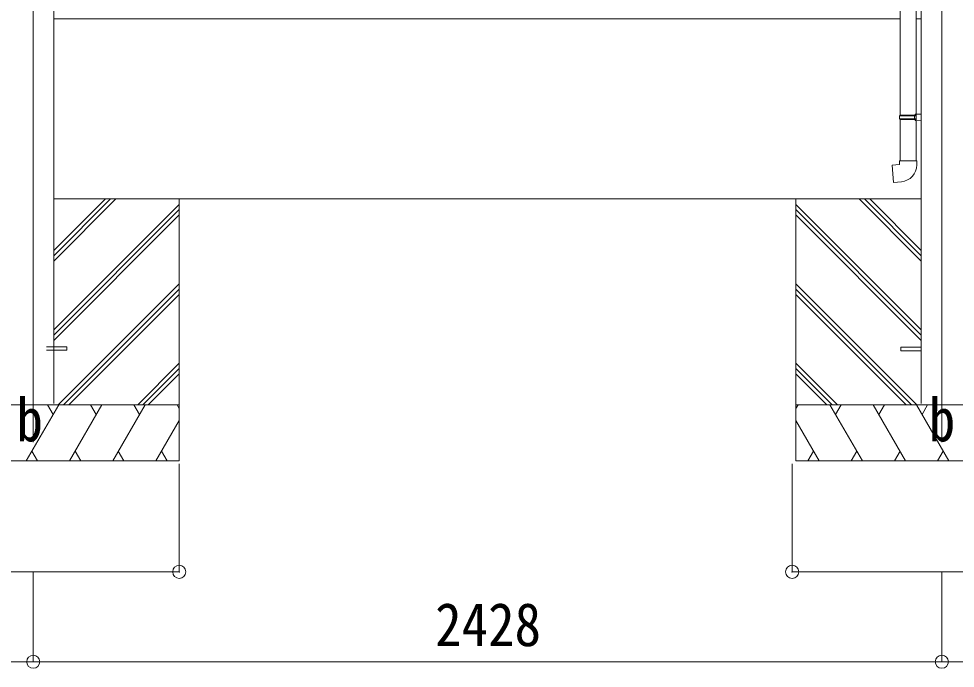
# Model space of a CAD drawing. Units: millimetres at full size, sheet at 1:35; details may follow other scales. Extents: x -9783 to 9892, y -6828 to 6752.
# Drawn here: x 1099 to 3601, y -2271 to -536 of the extents above; entities that cross this region are included whole.
import ezdxf
from ezdxf.enums import TextEntityAlignment as Align

# ---------------------------------------------------------------- set-up
doc = ezdxf.new("R2010")
doc.units = ezdxf.units.MM
doc.header["$LTSCALE"] = 35
doc.header["$PDMODE"] = 32
doc.header["$PDSIZE"] = 35
for name, color, linetype, lineweight in [('0-0_0', 7, 'Continuous', 9), ('0-1_本体', 4, 'Continuous', 9), ('0-2_部品', 7, 'Continuous', 9), ('0-8_PARTS2', 2, 'Continuous', 9), ('0-A_寸法', 4, 'Continuous', 9), ('1-1_GLASS', 4, 'Continuous', 9)]:
    doc.layers.add(name, color=color, linetype=linetype, lineweight=lineweight)
doc.styles.add('ＭＳ ゴシック', font='')
doc.styles.get('ＭＳ ゴシック').set_extended_font_data('MS Gothic')

msp = doc.modelspace()

# ---------------------------------------------------------------- linework, layer by layer
at = {"layer": '0-0_0'}
for p, q in [((1192.34, -1183.3), (1358.37, -1017.27)), ((1192.34, -1169.16), (1344.23, -1017.27)), ((1192.34, -1155.02), (1330.09, -1017.27)), ((1192.34, -1017.27), (3012.34, -1017.27)), ((1527.54, -1017.27), (1527.54, -1717.27)), ((3510.34, -1017.27), (1690.34, -1017.27)), ((3175.14, -1017.27), (3175.14, -1717.27)), ((3510.34, -1183.3), (3344.31, -1017.27)), ((3510.34, -1169.16), (3358.45, -1017.27)), ((3510.34, -1155.02), (3372.6, -1017.27)), ((1192.34, -1367.15), (1527.54, -1031.95)), ((1192.34, -1381.29), (1527.54, -1046.1)), ((3510.34, -1367.15), (3175.14, -1031.95)), ((3510.34, -1381.29), (3175.14, -1046.1)), ((1192.34, -1395.43), (1527.54, -1060.24)), ((3510.34, -1395.43), (3175.14, -1060.24)), ((1204.35, -1567.27), (1527.54, -1244.08)), ((3498.33, -1567.27), (3175.14, -1244.08)), ((1218.49, -1567.27), (1527.54, -1258.23)), ((1232.64, -1567.27), (1527.54, -1272.37)), ((3484.19, -1567.27), (3175.14, -1258.23)), ((3470.05, -1567.27), (3175.14, -1272.37)), ((1416.48, -1567.27), (1527.54, -1456.22)), ((1430.63, -1567.27), (1527.54, -1470.36)), ((3286.2, -1567.27), (3175.14, -1456.22)), ((3272.06, -1567.27), (3175.14, -1470.36)), ((1444.77, -1567.27), (1527.54, -1484.5)), ((3257.92, -1567.27), (3175.14, -1484.5)), ((1527.54, -1567.27), (727.54, -1567.27)), ((1118.7, -1717.27), (1205.3, -1567.27)), ((1190.3, -1593.25), (1175.3, -1567.27)), ((1234.17, -1717.27), (1320.77, -1567.27)), ((1305.77, -1593.25), (1290.77, -1567.27)), ((1349.64, -1717.27), (1436.24, -1567.27)), ((1406.24, -1567.27), (1421.24, -1593.25)), ((1521.71, -1567.27), (1527.54, -1577.37)), ((3175.14, -1567.27), (3975.14, -1567.27)), ((3180.97, -1567.27), (3175.14, -1577.37)), ((3353.05, -1717.27), (3266.44, -1567.27)), ((3296.44, -1567.27), (3281.44, -1593.25)), ((3468.52, -1717.27), (3381.91, -1567.27)), ((3396.91, -1593.25), (3411.91, -1567.27)), ((3583.99, -1717.27), (3497.38, -1567.27)), ((3512.38, -1593.25), (3527.39, -1567.27)), ((1465.11, -1717.27), (1527.54, -1609.14)), ((3237.58, -1717.27), (3175.14, -1609.14)), ((1133.7, -1691.29), (1148.7, -1717.27)), ((1249.17, -1691.29), (1264.17, -1717.27)), ((1364.64, -1691.29), (1379.64, -1717.27)), ((1480.11, -1691.29), (1495.11, -1717.27)), ((3222.58, -1691.29), (3207.58, -1717.27)), ((3338.05, -1691.29), (3323.05, -1717.27)), ((3453.52, -1691.29), (3438.52, -1717.27)), ((3568.99, -1691.29), (3553.99, -1717.27)), ((727.54, -1717.27), (1527.54, -1717.27)), ((3975.14, -1717.27), (3175.14, -1717.27))]:
    msp.add_line(p, q, dxfattribs=at)
at = {"layer": '0-1_本体'}
for p, q in [((1192.34, 1616.18), (1192.34, -1563.82)), ((3510.34, 1616.18), (3510.34, -1563.82))]:
    msp.add_line(p, q, dxfattribs=at)
at = {"layer": '0-2_部品'}
for p, q in [((3454.34, 139.47), (3454.34, -793.69)), ((3496.34, 136.91), (3496.34, -791.13)), ((3452.34, -795.69), (3453.34, -793.69)), ((3452.34, -795.69), (3496.34, -795.69)), ((3452.34, -795.69), (3452.34, -803.69)), ((3453.34, -793.69), (3496.34, -793.69)), ((3491.87, -795.69), (3491.44, -793.69)), ((3494.34, -791.19), (3510.34, -790.72)), ((3494.34, -793.19), (3494.34, -791.19)), ((3494.34, -793.19), (3496.34, -793.19)), ((3510.34, -790.72), (3510.34, -808.66)), ((3452.34, -803.69), (3496.34, -803.69)), ((3452.34, -803.69), (3453.34, -805.69)), ((3453.34, -805.69), (3496.34, -805.69)), ((3454.34, -805.69), (3454.34, -915.69)), ((3494.34, -808.19), (3494.34, -806.19)), ((3494.34, -808.19), (3510.34, -808.66)), ((3496.34, -808.25), (3496.34, -915.69)), ((3452.34, -915.69), (3498.34, -915.69)), ((3452.34, -925.69), (3452.34, -915.69)), ((3498.34, -915.69), (3498.34, -926.61))]:
    msp.add_line(p, q, dxfattribs=at)
at = {"layer": '0-2_部品', "color": 4}
for p, q in [((1227.14, -1412.77), (1172.34, -1412.77)), ((3455.54, -1413.79), (3455.54, -1422.79)), ((3510.34, -1413.79), (3455.54, -1413.79)), ((3510.34, -1422.79), (3455.54, -1422.79))]:
    msp.add_line(p, q, dxfattribs=at)
at = {"layer": '0-2_部品'}
for points in [[(3491.87, -795.69), (3491.87, -803.69), (3491.44, -805.69)], [(3494.34, -806.19), (3496.34, -806.19), (3496.34, -793.19)], [(3457.27, -971.44), (3436.43, -973.26), (3432.42, -927.43), (3452.34, -925.69)]]:
    msp.add_lwpolyline(points, dxfattribs=at)
at = {"layer": '0-2_部品', "color": 4}
msp.add_lwpolyline([(1227.14, -1412.77), (1227.14, -1421.77), (1172.34, -1421.77)], dxfattribs=at)
at = {"layer": '0-2_部品'}
msp.add_arc((3453.34, -926.61), 45, 275, 0, dxfattribs=at)
at = {"layer": '0-8_PARTS2'}
for p, q in [((1137.34, 1582.73), (1137.34, -1667.27)), ((3565.34, 1582.73), (3565.34, -1667.27))]:
    msp.add_line(p, q, dxfattribs=at)
at = {"layer": '0-A_寸法', "color": 6}
for p, q in [((1527.54, -2013.66), (1527.54, -1724.69)), ((3165.34, -2013.66), (3165.34, -1724.69)), ((727.54, -2013.66), (1527.54, -2013.66)), ((1137.34, -2253.64), (1137.34, -2013.66)), ((3165.34, -2013.66), (3965.34, -2013.66)), ((3565.34, -2253.64), (3565.34, -2013.66)), ((3565.34, -2253.64), (3565.34, -2013.66)), ((-2162.66, -2253.64), (1137.34, -2253.64)), ((1137.34, -2253.64), (3565.34, -2253.64)), ((3565.34, -2253.64), (6865.34, -2253.64))]:
    msp.add_line(p, q, dxfattribs=at)
for p in [(1527.54, -2013.66), (3165.34, -2013.66), (1137.34, -2253.64), (3565.34, -2253.64)]:
    msp.add_point(p, dxfattribs=at)
at = {"layer": '1-1_GLASS'}
for p, q in [((1192.34, -536.38), (2353.27, -536.38)), ((2353.27, -536.38), (3454.34, -536.38)), ((3496.34, -536.38), (3510.34, -536.38))]:
    msp.add_line(p, q, dxfattribs=at)

# ---------------------------------------------------------------- texts
at = {"layer": '0-A_寸法', "color": 7, "style": 'ＭＳ ゴシック', "width": 0.9}
for s, p in [('b', (1092.54, -1699.29)), ('b', (3530.34, -1699.29)), ('2428', (2211.34, -2246.64))]:
    msp.add_text(s, height=115.5, dxfattribs=at).set_placement(p, align=Align.BOTTOM_LEFT)

doc.saveas('drawing.dxf')
